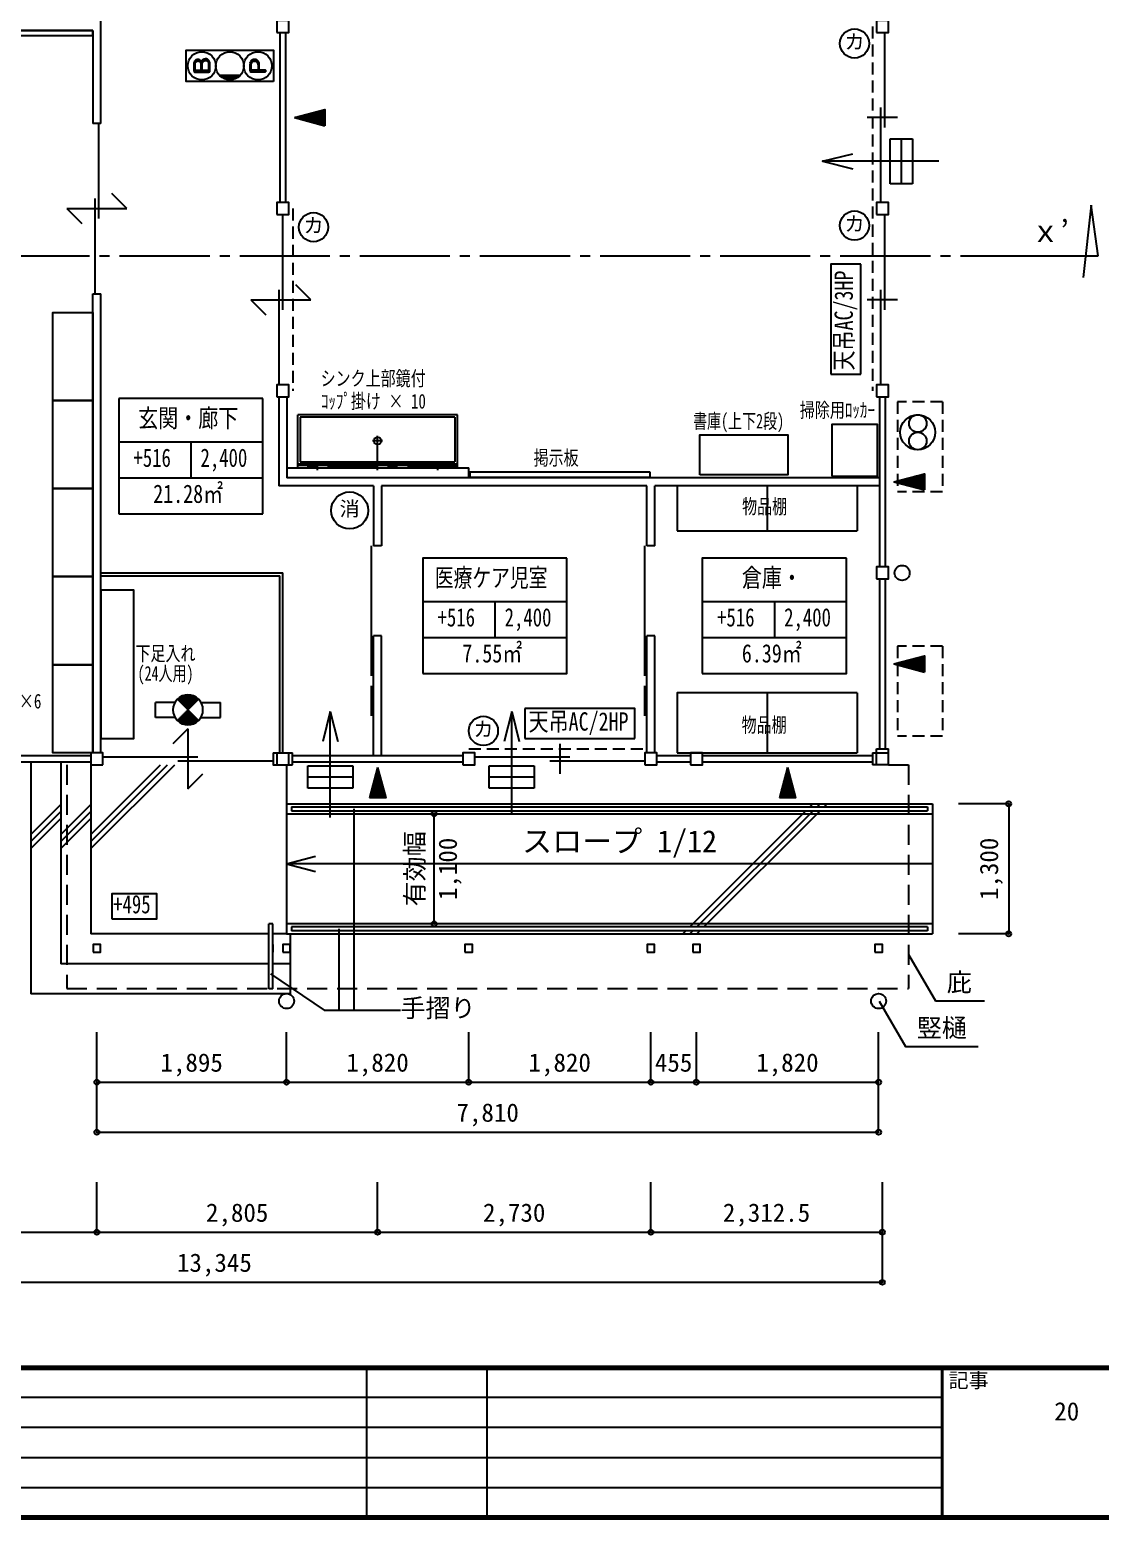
# Model space of a CAD drawing. Units: millimetres at full size, sheet at 1:100. Extents: x -40222 to 41440, y -29146 to 30741.
# Drawn here: x -25616 to -14922, y 560 to 15445 of the extents above; entities that cross this region are included whole.
import ezdxf
from ezdxf.enums import TextEntityAlignment as Align

# ---------------------------------------------------------------- set-up
doc = ezdxf.new("R2010")
doc.units = ezdxf.units.MM
doc.header["$LTSCALE"] = 100
doc.header["$PDMODE"] = 32
doc.header["$PDSIZE"] = 50
for name, pattern in [('CHAIN1', [8, 5, -1, 1, -1]), ('CHAIN2', [12, 9, -1, 1, -1]), ('DASHED1', [1.8, 1.2, -0.6]), ('DASHED2', [3, 2, -1]), ('DASHED3', [4, 3, -1])]:
    doc.linetypes.add(name, pattern=pattern)
for name, color, linetype in [('0-1', 3, 'Continuous'), ('1-0', 7, 'Continuous'), ('1-1', 2, 'Continuous'), ('1-2', 7, 'Continuous'), ('1-3', 7, 'Continuous'), ('1-4', 4, 'Continuous'), ('1-5', 7, 'Continuous'), ('1-6', 4, 'Continuous'), ('1-7', 3, 'DASHED2'), ('1-8', 7, 'Continuous'), ('1-9', 7, 'Continuous'), ('1-A', 4, 'Continuous'), ('1-B', 7, 'Continuous'), ('1-C', 4, 'Continuous'), ('1-D', 2, 'Continuous'), ('1-E', 4, 'Continuous'), ('2-0', 4, 'Continuous'), ('3-6', 7, 'Continuous')]:
    doc.layers.add(name, color=color, linetype=linetype)
doc.styles.add('ＭＳ ゴシック', font='')
doc.styles.get('ＭＳ ゴシック').set_extended_font_data('MS Gothic')

msp = doc.modelspace()

# ---------------------------------------------------------------- linework, layer by layer
at = {"layer": '0-1', "color": 7}
for p, q in [((-40040, 2090), (-560, 2090)), ((-40010, 2060), (-590, 2060)), ((-560, 560), (-40040, 560)), ((-590, 590), (-40010, 590))]:
    msp.add_line(p, q, dxfattribs=at)
at = {"layer": '0-1'}
for p, q in [((-40030, 2080), (-570, 2080)), ((-28795, 2070), (-16505, 2070)), ((-22250, 580), (-22250, 2070)), ((-21050, 2070), (-21050, 580)), ((-16505, 580), (-16505, 2070)), ((-16495, 580), (-16495, 2070)), ((-16495, 2070), (-12305, 2070)), ((-16505, 1775), (-28795, 1775)), ((-16505, 1475), (-28000, 1475)), ((-16505, 1175), (-28000, 1175)), ((-16505, 875), (-28000, 875)), ((-570, 570), (-40030, 570)), ((-28795, 580), (-16505, 580)), ((-16495, 580), (-12305, 580))]:
    msp.add_line(p, q, dxfattribs=at)
at = {"layer": '1-0'}
msp.add_line((-23188.4, 6302.3), (-23188.4, 6227.3), dxfattribs=at)
at = {"layer": '1-1'}
for p, q in [((-23185.9, 8219.8), (-22990.9, 8219.8)), ((-23148.4, 8219.8), (-23148.4, 8099.8)), ((-23028.4, 8099.8), (-23028.4, 8219.8)), ((-22990.9, 8099.8), (-22990.9, 8219.8)), ((-17195.9, 8219.8), (-17195.9, 8099.8)), ((-17195.9, 8219.8), (-17038.4, 8219.8)), ((-17158.4, 8257.3), (-17038.4, 8257.3)), ((-17038.4, 8099.8), (-17038.4, 8257.3)), ((-25005.9, 8099.8), (-24885.9, 8099.8)), ((-17038.4, 8099.8), (-17195.9, 8099.8))]:
    msp.add_line(p, q, dxfattribs=at)
for points in [[(-23148.4, 15417.3), (-23028.4, 15417.3), (-23028.4, 15537.3), (-23148.4, 15537.3)], [(-17158.4, 15417.3), (-17038.4, 15417.3), (-17038.4, 15537.3), (-17158.4, 15537.3)], [(-23148.4, 13597.3), (-23028.4, 13597.3), (-23028.4, 13717.3), (-23148.4, 13717.3)], [(-17158.4, 13597.3), (-17038.4, 13597.3), (-17038.4, 13717.3), (-17158.4, 13717.3)], [(-23148.4, 11777.3), (-23028.4, 11777.3), (-23028.4, 11897.3), (-23148.4, 11897.3)], [(-17158.4, 11777.3), (-17038.4, 11777.3), (-17038.4, 11897.3), (-17158.4, 11897.3)], [(-17158.4, 9957.3), (-17038.4, 9957.3), (-17038.4, 10077.3), (-17158.4, 10077.3)], [(-21290.9, 8099.8), (-21170.9, 8099.8), (-21170.9, 8219.8), (-21290.9, 8219.8)], [(-19470.9, 8099.8), (-19350.9, 8099.8), (-19350.9, 8219.8), (-19470.9, 8219.8)], [(-19015.9, 8099.8), (-18895.9, 8099.8), (-18895.9, 8219.8), (-19015.9, 8219.8)], [(-24983.4, 6227.3), (-24908.4, 6227.3), (-24908.4, 6302.3), (-24983.4, 6302.3)], [(-23088.4, 6227.3), (-23013.4, 6227.3), (-23013.4, 6302.3), (-23088.4, 6302.3)], [(-21268.4, 6227.3), (-21193.4, 6227.3), (-21193.4, 6302.3), (-21268.4, 6302.3)], [(-19448.4, 6227.3), (-19373.4, 6227.3), (-19373.4, 6302.3), (-19448.4, 6302.3)], [(-18993.4, 6227.3), (-18918.4, 6227.3), (-18918.4, 6302.3), (-18993.4, 6302.3)], [(-17173.4, 6227.3), (-17098.4, 6227.3), (-17098.4, 6302.3), (-17173.4, 6302.3)]]:
    msp.add_lwpolyline(points, close=True, dxfattribs=at)
for points in [[(-24885.9, 8099.8), (-24885.9, 8219.8), (-25005.9, 8219.8), (-25005.9, 8099.8)], [(-23185.9, 8219.8), (-23185.9, 8099.8), (-22990.9, 8099.8)], [(-17158.4, 8099.8), (-17158.4, 8219.8), (-17158.4, 8257.3)]]:
    msp.add_lwpolyline(points, dxfattribs=at)
at = {"layer": '1-2'}
for p, q in [((-23118.3, 15417.3), (-23118.3, 13717.3)), ((-23058.3, 13717.3), (-23058.3, 15417.3)), ((-17078.4, 15417.3), (-17078.4, 14467.3)), ((-17118.4, 14667.3), (-17118.4, 13717.3)), ((-16948.4, 14567.3), (-17248.4, 14567.3)), ((-17078.4, 13597.3), (-17078.4, 12647.3)), ((-17118.4, 12847.3), (-17118.4, 11897.3)), ((-16948.4, 12747.3), (-17248.4, 12747.3)), ((-17128.3, 11777.3), (-17128.3, 10077.3)), ((-17068.3, 10077.3), (-17068.3, 11777.3)), ((-17128.3, 9957.3), (-17128.3, 8257.3)), ((-17068.3, 8257.3), (-17068.3, 9957.3)), ((-24035.9, 8459.8), (-24185.9, 8309.8)), ((-24035.9, 8459.8), (-24035.9, 8309.8)), ((-25005.9, 8189.8), (-26705.9, 8189.8)), ((-24035.8, 8309.8), (-24035.8, 8009.8)), ((-21290.9, 8189.8), (-22990.9, 8189.8)), ((-20320.8, 8309.8), (-20320.8, 8009.8)), ((-19015.9, 8189.8), (-19350.9, 8189.8)), ((-17195.9, 8189.8), (-18895.9, 8189.8)), ((-26705.9, 8129.8), (-25005.9, 8129.8)), ((-24885.8, 8179.8), (-23935.9, 8179.8)), ((-24135.9, 8139.8), (-23185.8, 8139.8)), ((-22990.9, 8129.8), (-21290.9, 8129.8)), ((-21170.9, 8179.8), (-20220.8, 8179.8)), ((-20420.9, 8139.8), (-19470.8, 8139.8)), ((-19350.9, 8129.8), (-19015.9, 8129.8)), ((-18895.9, 8129.8), (-17195.9, 8129.8)), ((-24035.9, 7859.8), (-23885.9, 8009.8)), ((-24035.8, 8009.8), (-24035.8, 7859.8))]:
    msp.add_line(p, q, dxfattribs=at)
at = {"layer": '1-3'}
for p, q in [((-24905.8, 14507.3), (-24905.8, 16497.3)), ((-30383.4, 15437.3), (-24985.8, 15437.3)), ((-24985.8, 15437.3), (-24985.8, 14507.3)), ((-24905.8, 14507.3), (-24985.8, 14507.3)), ((-24925.9, 13557.3), (-24925.9, 14507.3)), ((-24965.9, 13757.3), (-24965.9, 12807.3)), ((-24645.9, 13657.3), (-24795.9, 13807.3)), ((-25245.9, 13657.3), (-25095.9, 13507.3)), ((-25245.9, 13657.3), (-25095.9, 13657.3)), ((-25095.9, 13657.3), (-24795.9, 13657.3)), ((-24795.9, 13657.3), (-24645.9, 13657.3)), ((-23088.4, 12647.3), (-23088.4, 13597.3)), ((-24985.8, 8219.8), (-24985.8, 12807.3)), ((-24985.8, 12807.3), (-24905.8, 12807.3)), ((-24905.8, 8219.8), (-24905.8, 12807.3)), ((-23128.4, 12847.3), (-23128.4, 11897.3)), ((-22808.4, 12747.3), (-22958.4, 12897.3)), ((-23408.4, 12747.3), (-23258.4, 12597.3)), ((-23408.4, 12747.3), (-23258.4, 12747.3)), ((-23258.4, 12747.3), (-22958.4, 12747.3)), ((-22958.4, 12747.3), (-22808.4, 12747.3)), ((-23128.4, 11777.3), (-23128.4, 10887.3)), ((-23048.4, 11777.3), (-23048.4, 10967.3)), ((-22180.8, 10887.3), (-23128.4, 10887.3)), ((-17128.3, 10967.3), (-23048.4, 10967.3)), ((-22180.8, 10887.3), (-22180.8, 10287.3)), ((-19450.8, 10887.3), (-22100.8, 10887.3)), ((-22100.8, 10887.3), (-22100.8, 10287.3)), ((-19450.8, 10287.3), (-19450.8, 10887.3)), ((-17128.3, 10887.3), (-19370.8, 10887.3)), ((-19370.8, 10287.3), (-19370.8, 10887.3)), ((-22100.8, 10287.3), (-22180.8, 10287.3)), ((-19370.8, 10287.3), (-19450.8, 10287.3)), ((-22180.8, 8189.8), (-22180.8, 9387.3)), ((-22100.8, 9387.3), (-22180.8, 9387.3)), ((-22100.8, 8189.8), (-22100.8, 9387.3)), ((-19370.8, 9387.3), (-19450.8, 9387.3)), ((-19450.8, 8219.8), (-19450.8, 9387.3)), ((-19370.8, 8219.8), (-19370.8, 9387.3))]:
    msp.add_line(p, q, dxfattribs=at)
at = {"layer": '1-3', "color": 3}
for p, q in [((-22205.8, 10287.3), (-22205.8, 9287.3)), ((-19475.8, 10287.3), (-19475.8, 9287.3))]:
    msp.add_line(p, q, dxfattribs=at)
at = {"layer": '1-3', "color": 3, "linetype": 'DASHED3'}
for p, q in [((-22205.8, 9287.3), (-22205.8, 8487.3)), ((-19475.8, 9287.3), (-19475.8, 8487.3))]:
    msp.add_line(p, q, dxfattribs=at)
at = {"layer": '1-4'}
for p, q in [((-22827.3, 14528.5), (-22888.6, 14589.7)), ((-22808, 14523.3), (-22877.4, 14592.7)), ((-22788.7, 14518.1), (-22866.2, 14595.7)), ((-22769.4, 14512.9), (-22855.1, 14598.7)), ((-22750, 14507.8), (-22843.9, 14601.7)), ((-22730.7, 14502.6), (-22832.8, 14604.6)), ((-22711.4, 14497.4), (-22821.6, 14607.6)), ((-22692.1, 14492.2), (-22810.5, 14610.6)), ((-22672.8, 14487.1), (-22799.3, 14613.6)), ((-22668.2, 14496.6), (-22788.2, 14616.6)), ((-22668.2, 14510.7), (-22777, 14619.6)), ((-22668.2, 14524.9), (-22765.9, 14622.6)), ((-22668.2, 14539), (-22754.7, 14625.6)), ((-22668.2, 14553.2), (-22743.6, 14628.5)), ((-22668.2, 14567.3), (-22732.4, 14631.5)), ((-22668.2, 14581.5), (-22721.3, 14634.5)), ((-22668.2, 14595.6), (-22710.1, 14637.5)), ((-22668.2, 14609.7), (-22698.9, 14640.5)), ((-22668.2, 14623.9), (-22687.8, 14643.5)), ((-22668.2, 14638), (-22676.6, 14646.5)), ((-22962.6, 14564.7), (-22966.6, 14568.8)), ((-22943.2, 14559.5), (-22955.5, 14571.8)), ((-22923.9, 14554.3), (-22944.3, 14574.8)), ((-22904.6, 14549.2), (-22933.2, 14577.7)), ((-22885.3, 14544), (-22922, 14580.7)), ((-22866, 14538.8), (-22910.9, 14583.7)), ((-22846.6, 14533.6), (-22899.7, 14586.7)), ((-16972.6, 10924.7), (-16976.6, 10928.8)), ((-16953.2, 10919.5), (-16965.5, 10931.8)), ((-16933.9, 10914.3), (-16954.3, 10934.8)), ((-16914.6, 10909.2), (-16943.2, 10937.7)), ((-16895.3, 10904), (-16932, 10940.7)), ((-16876, 10898.8), (-16920.9, 10943.7)), ((-16856.6, 10893.6), (-16909.7, 10946.7)), ((-16837.3, 10888.5), (-16898.6, 10949.7)), ((-16818, 10883.3), (-16887.4, 10952.7)), ((-16798.7, 10878.1), (-16876.2, 10955.7)), ((-16779.4, 10872.9), (-16865.1, 10958.7)), ((-16760, 10867.8), (-16853.9, 10961.7)), ((-16740.7, 10862.6), (-16842.8, 10964.6)), ((-16721.4, 10857.4), (-16831.6, 10967.6)), ((-16702.1, 10852.2), (-16820.5, 10970.6)), ((-16682.8, 10847.1), (-16809.3, 10973.6)), ((-16678.2, 10856.6), (-16798.2, 10976.6)), ((-16678.2, 10870.7), (-16787, 10979.6)), ((-16678.2, 10884.9), (-16775.9, 10982.6)), ((-16678.2, 10899), (-16764.7, 10985.6)), ((-16678.2, 10913.2), (-16753.6, 10988.5)), ((-16678.2, 10927.3), (-16742.4, 10991.5)), ((-16678.2, 10941.5), (-16731.3, 10994.5)), ((-16678.2, 10955.6), (-16720.1, 10997.5)), ((-16678.2, 10969.7), (-16708.9, 11000.5)), ((-16678.2, 10983.9), (-16697.8, 11003.5)), ((-16678.2, 10998), (-16686.6, 11006.5)), ((-16972.6, 9104.7), (-16976.6, 9108.8)), ((-16953.2, 9099.5), (-16965.5, 9111.8)), ((-16933.9, 9094.3), (-16954.3, 9114.8)), ((-16914.6, 9089.2), (-16943.2, 9117.7)), ((-16895.3, 9084), (-16932, 9120.7)), ((-16876, 9078.8), (-16920.9, 9123.7)), ((-16856.6, 9073.6), (-16909.7, 9126.7)), ((-16837.3, 9068.5), (-16898.6, 9129.7)), ((-16818, 9063.3), (-16887.4, 9132.7)), ((-16798.7, 9058.1), (-16876.2, 9135.7)), ((-16779.4, 9052.9), (-16865.1, 9138.7)), ((-16760, 9047.8), (-16853.9, 9141.7)), ((-16740.7, 9042.6), (-16842.8, 9144.6)), ((-16721.4, 9037.4), (-16831.6, 9147.6)), ((-16702.1, 9032.2), (-16820.5, 9150.6)), ((-16682.8, 9027.1), (-16809.3, 9153.6)), ((-16678.2, 9036.6), (-16798.2, 9156.6)), ((-16678.2, 9050.7), (-16787, 9159.6)), ((-16678.2, 9064.9), (-16775.9, 9162.6)), ((-16678.2, 9079), (-16764.7, 9165.6)), ((-16678.2, 9093.2), (-16753.6, 9168.5)), ((-16678.2, 9107.3), (-16742.4, 9171.5)), ((-16678.2, 9121.5), (-16731.3, 9174.5)), ((-16678.2, 9135.6), (-16720.1, 9177.5)), ((-16678.2, 9149.7), (-16708.9, 9180.5)), ((-16678.2, 9163.9), (-16697.8, 9183.5)), ((-16678.2, 9178), (-16686.6, 9186.5)), ((-22153.8, 8025.4), (-22133.4, 8045.8)), ((-22148.6, 8044.7), (-22136.4, 8056.9)), ((-22143.4, 8064), (-22139.4, 8068.1)), ((-18058.8, 8025.4), (-18038.4, 8045.8)), ((-18053.6, 8044.7), (-18041.4, 8056.9)), ((-18048.4, 8064), (-18044.4, 8068.1)), ((-22221.1, 7774.2), (-22094.5, 7900.8)), ((-22215.9, 7793.5), (-22097.5, 7911.9)), ((-22211.5, 7769.6), (-22091.5, 7889.6)), ((-22210.7, 7812.9), (-22100.5, 7923.1)), ((-22205.6, 7832.2), (-22103.5, 7934.2)), ((-22200.4, 7851.5), (-22106.5, 7945.4)), ((-22195.2, 7870.8), (-22109.5, 7956.5)), ((-22190, 7890.1), (-22112.5, 7967.7)), ((-22184.8, 7909.5), (-22115.5, 7978.8)), ((-22179.7, 7928.8), (-22118.4, 7990)), ((-22174.5, 7948.1), (-22121.4, 8001.2)), ((-22169.3, 7967.4), (-22124.4, 8012.3)), ((-22164.1, 7986.7), (-22127.4, 8023.5)), ((-22159, 8006), (-22130.4, 8034.6)), ((-18126.1, 7774.2), (-17999.5, 7900.8)), ((-18120.9, 7793.5), (-18002.5, 7911.9)), ((-18116.5, 7769.6), (-17996.5, 7889.6)), ((-18115.7, 7812.9), (-18005.5, 7923.1)), ((-18110.6, 7832.2), (-18008.5, 7934.2)), ((-18105.4, 7851.5), (-18011.5, 7945.4)), ((-18100.2, 7870.8), (-18014.5, 7956.5)), ((-18095, 7890.1), (-18017.5, 7967.7)), ((-18089.8, 7909.5), (-18020.5, 7978.8)), ((-18084.7, 7928.8), (-18023.4, 7990)), ((-18079.5, 7948.1), (-18026.4, 8001.2)), ((-18074.3, 7967.4), (-18029.4, 8012.3)), ((-18069.1, 7986.7), (-18032.4, 8023.5)), ((-18064, 8006), (-18035.4, 8034.6)), ((-22197.4, 7769.6), (-22088.6, 7878.5)), ((-22183.3, 7769.6), (-22085.6, 7867.3)), ((-22169.1, 7769.6), (-22082.6, 7856.2)), ((-22155, 7769.6), (-22079.6, 7845)), ((-22140.8, 7769.6), (-22076.6, 7833.9)), ((-22126.7, 7769.6), (-22073.6, 7822.7)), ((-22112.5, 7769.6), (-22070.6, 7811.5)), ((-22098.4, 7769.6), (-22067.6, 7800.4)), ((-22084.3, 7769.6), (-22064.6, 7789.2)), ((-22070.1, 7769.6), (-22061.7, 7778.1)), ((-18102.4, 7769.6), (-17993.6, 7878.5)), ((-18088.3, 7769.6), (-17990.6, 7867.3)), ((-18074.1, 7769.6), (-17987.6, 7856.2)), ((-18060, 7769.6), (-17984.6, 7845)), ((-18045.8, 7769.6), (-17981.6, 7833.9)), ((-18031.7, 7769.6), (-17978.6, 7822.7)), ((-18017.5, 7769.6), (-17975.6, 7811.5)), ((-18003.4, 7769.6), (-17972.6, 7800.4)), ((-17989.3, 7769.6), (-17969.6, 7789.2)), ((-17975.1, 7769.6), (-17966.7, 7778.1))]:
    msp.add_line(p, q, dxfattribs=at)
at = {"layer": '1-4', "color": 3}
for p, q in [((-22972.2, 14567.3), (-22668.2, 14485.8)), ((-16982.2, 10927.3), (-16678.2, 10845.8)), ((-16982.2, 9107.3), (-16678.2, 9025.8)), ((-22140.9, 8073.6), (-22222.3, 7769.6)), ((-18045.9, 8073.6), (-18127.3, 7769.6))]:
    msp.add_line(p, q, dxfattribs=at)
for points in [[(-22972.2, 14567.3), (-22668.2, 14648.7), (-22668.2, 14485.8)], [(-16982.2, 10927.3), (-16678.2, 11008.7), (-16678.2, 10845.8)], [(-16982.2, 9107.3), (-16678.2, 9188.7), (-16678.2, 9025.8)], [(-22140.9, 8073.6), (-22059.4, 7769.6), (-22222.3, 7769.6)], [(-18045.9, 8073.6), (-17964.4, 7769.6), (-18127.3, 7769.6)]]:
    msp.add_lwpolyline(points, dxfattribs=at)
at = {"layer": '1-5'}
for p, q in [((-22938.4, 11067.3), (-22938.4, 11597.3)), ((-21343.4, 11597.3), (-22938.4, 11597.3)), ((-21368.4, 11572.3), (-22913.4, 11572.3)), ((-22913.4, 11572.3), (-22913.4, 11127.3)), ((-21368.4, 11572.3), (-21368.4, 11127.3)), ((-21343.4, 11067.3), (-21343.4, 11597.3)), ((-23048.4, 11067.3), (-21230.9, 11067.3)), ((-21343.4, 11102.3), (-22938.4, 11102.3)), ((-21343.4, 11092.3), (-22938.4, 11092.3)), ((-21343.4, 11067.3), (-22938.4, 11067.3)), ((-22913.4, 11127.3), (-21368.4, 11127.3)), ((-22913.4, 11092.3), (-22913.4, 11102.3)), ((-21368.4, 11092.3), (-21368.4, 11102.3)), ((-21230.9, 10967.3), (-21230.9, 11067.3)), ((-22375.8, 5646.6), (-22375.8, 7658.1)), ((-22525.8, 5646.6), (-22525.8, 6461.1)), ((-16835.9, 6204.2), (-16567.6, 5739.6)), ((-16567.6, 5739.6), (-16076.2, 5739.6))]:
    msp.add_line(p, q, dxfattribs=at)
at = {"layer": '1-5', "color": 4, "linetype": 'CHAIN1'}
for p, q in [((-22090.9, 11337.3), (-22190.9, 11337.3)), ((-22140.9, 11044.8), (-22140.9, 11387.3)), ((-21343.4, 11079.8), (-22938.4, 11079.8)), ((-22740.9, 11044.8), (-22740.9, 11114.8)), ((-21540.9, 11044.8), (-21540.9, 11114.8))]:
    msp.add_line(p, q, dxfattribs=at)
at = {"layer": '1-5', "color": 4}
for p, q in [((-24905.8, 10017.3), (-23088.4, 10017.3)), ((-24905.8, 9987.3), (-23118.4, 9987.3)), ((-23118.4, 8219.8), (-23118.4, 9987.3)), ((-23088.4, 8219.8), (-23088.4, 10017.3))]:
    msp.add_line(p, q, dxfattribs=at)
at = {"layer": '1-5'}
for points in [[(-23210.8, 6010.4), (-22675.8, 5646.6), (-21912.9, 5646.6)], [(-17129.6, 5737.5), (-16867.7, 5283.9), (-16141.2, 5283.9)]]:
    msp.add_lwpolyline(points, dxfattribs=at)
for centre, radius in [((-22140.9, 11337.3), 37.5), ((-16900.6, 10017.3), 75), ((-23050.9, 5737.8), 75), ((-17135.9, 5737.8), 75)]:
    msp.add_circle(centre, radius, dxfattribs=at)
at = {"layer": '1-6', "color": 7}
for p, q in [((-25605.9, 8129.8), (-25605.9, 5809.8)), ((-25305.9, 8129.8), (-25305.9, 6109.8)), ((-25005.9, 8099.8), (-25005.9, 6409.8)), ((-23050.9, 8099.8), (-23050.9, 6409.8)), ((-23050.9, 7709.8), (-16598.4, 7709.8)), ((-23050.9, 7609.8), (-16598.4, 7609.8)), ((-21576.4, 6509.8), (-21576.4, 7609.8)), ((-16598.4, 7709.8), (-16598.4, 6409.8)), ((-23050.9, 7109.8), (-22761.1, 7187.4)), ((-23050.9, 7109.8), (-22761.1, 7032.1)), ((-16598.4, 7109.8), (-23050.9, 7109.8)), ((-23228.4, 6409.8), (-25005.9, 6409.8)), ((-23050.9, 6409.8), (-23188.4, 6409.8)), ((-16598.4, 6509.8), (-23050.9, 6509.8)), ((-23050.9, 6409.8), (-19020, 6409.8)), ((-19020, 6409.8), (-16598.4, 6409.8)), ((-23228.4, 6109.8), (-25305.9, 6109.8)), ((-23013.4, 6109.8), (-23188.4, 6109.8))]:
    msp.add_line(p, q, dxfattribs=at)
at = {"layer": '1-6'}
for p, q in [((-25005.9, 7403.5), (-24309.5, 8099.8)), ((-25005.9, 7332.7), (-24238.8, 8099.8)), ((-25005.9, 7262), (-24168.1, 8099.8)), ((-25605.9, 7403.5), (-25305.9, 7703.5)), ((-25605.9, 7332.7), (-25305.9, 7632.7)), ((-25305.9, 7403.5), (-25005.9, 7703.5)), ((-25305.9, 7332.7), (-25005.9, 7632.7)), ((-23000.9, 7679.8), (-23000.9, 7639.8)), ((-23000.9, 7679.8), (-16648.4, 7679.8)), ((-23000.9, 7639.8), (-16648.4, 7639.8)), ((-19021.8, 6479.8), (-17861.8, 7639.8)), ((-18951.1, 6479.8), (-17791.1, 7639.8)), ((-18880.4, 6479.8), (-17720.4, 7639.8)), ((-17821.8, 7679.8), (-17791.8, 7709.8)), ((-17751.1, 7679.8), (-17721.1, 7709.8)), ((-17680.4, 7679.8), (-17650.4, 7709.8)), ((-16648.4, 7679.8), (-16648.4, 7639.8)), ((-25605.9, 7262), (-25305.9, 7562)), ((-25305.9, 7262), (-25005.9, 7562)), ((-23188.4, 6509.8), (-23228.4, 6509.8)), ((-23228.4, 5859.8), (-23228.4, 6509.8)), ((-23188.4, 5859.8), (-23188.4, 6509.8)), ((-23000.9, 6479.8), (-23000.9, 6439.8)), ((-16648.4, 6479.8), (-23000.9, 6479.8)), ((-16648.4, 6439.8), (-23000.9, 6439.8)), ((-19091.8, 6409.8), (-19061.8, 6439.8)), ((-19020.5, 6410.3), (-18991.1, 6439.8)), ((-18950.4, 6409.8), (-18920.4, 6439.8)), ((-16648.4, 6479.8), (-16648.4, 6439.8)), ((-23188.4, 5859.8), (-23228.4, 5859.8))]:
    msp.add_line(p, q, dxfattribs=at)
at = {"layer": '1-6', "color": 7}
msp.add_lwpolyline([(-23013.4, 6409.8), (-23013.4, 5809.8), (-25605.9, 5809.8)], dxfattribs=at)
at = {"layer": '1-6', "color": 2}
for p in [(-21576.4, 7609.8), (-21576.4, 6509.8)]:
    msp.add_point(p, dxfattribs=at)
at = {"layer": '1-7'}
for points in [[(-25245.9, 8099.8), (-25245.9, 5864.8), (-16835.9, 5864.8)], [(-17038.4, 8099.8), (-16835.9, 8099.8), (-16835.9, 5864.8)]]:
    msp.add_lwpolyline(points, dxfattribs=at)
at = {"layer": '1-8'}
for p, q in [((-24945.9, 4927.3), (-24945.9, 5427.3)), ((-23050.9, 4927.3), (-23050.9, 5427.3)), ((-21230.9, 4927.3), (-21230.9, 5427.3)), ((-19410.9, 4927.3), (-19410.9, 5427.3)), ((-18955.9, 4927.3), (-18955.9, 5427.3)), ((-17135.9, 4927.3), (-17135.9, 5427.3)), ((-24945.9, 4427.3), (-24945.9, 4927.3)), ((-24945.9, 4927.3), (-23050.9, 4927.3)), ((-23050.9, 4927.3), (-21230.9, 4927.3)), ((-21230.9, 4927.3), (-19410.9, 4927.3)), ((-19410.9, 4927.3), (-18955.9, 4927.3)), ((-18955.9, 4927.3), (-17135.9, 4927.3)), ((-17135.9, 4427.3), (-17135.9, 4927.3)), ((-24945.9, 4427.3), (-17135.9, 4427.3)), ((-24945.9, 3427.3), (-24945.9, 3927.3)), ((-22140.9, 3427.3), (-22140.9, 3927.3)), ((-19410.9, 3427.3), (-19410.9, 3927.3)), ((-17098.4, 3427.3), (-17098.4, 3927.3)), ((-30443.4, 3427.3), (-24945.9, 3427.3)), ((-24945.9, 3427.3), (-22140.9, 3427.3)), ((-22140.9, 3427.3), (-19410.9, 3427.3)), ((-19410.9, 3427.3), (-17098.4, 3427.3)), ((-17098.4, 2927.3), (-17098.4, 3427.3)), ((-30443.4, 2927.3), (-17098.4, 2927.3))]:
    msp.add_line(p, q, dxfattribs=at)
at = {"layer": '1-8', "color": 2}
for p in [(-24945.9, 4927.3), (-23050.9, 4927.3), (-21230.9, 4927.3), (-19410.9, 4927.3), (-18955.9, 4927.3), (-17135.9, 4927.3), (-24945.9, 4427.3), (-17135.9, 4427.3), (-24945.9, 3427.3), (-22140.9, 3427.3), (-19410.9, 3427.3), (-17098.4, 3427.3), (-17098.4, 2927.3)]:
    msp.add_point(p, dxfattribs=at)
at = {"layer": '1-9'}
for p, q in [((-23288.3, 11758.7), (-24728.3, 11758.7)), ((-24728.3, 11758.7), (-24728.3, 10606.7)), ((-23288.3, 10606.7), (-23288.3, 11758.7)), ((-24728.3, 11326.7), (-23288.3, 11326.7)), ((-24008.3, 11326.7), (-24008.3, 10966.7)), ((-24728.3, 10966.7), (-23288.3, 10966.7)), ((-24728.3, 10606.7), (-23288.3, 10606.7)), ((-21689.6, 9731.8), (-20249.6, 9731.8)), ((-20969.6, 9731.8), (-20969.6, 9371.8)), ((-18897.1, 9731.8), (-17457.1, 9731.8)), ((-18177.1, 9731.8), (-18177.1, 9371.8)), ((-21689.6, 9371.8), (-20249.6, 9371.8)), ((-18897.1, 9371.8), (-17457.1, 9371.8))]:
    msp.add_line(p, q, dxfattribs=at)
for points in [[(-21689.6, 9011.8), (-20249.6, 9011.8), (-20249.6, 10163.8)], [(-20249.6, 10163.8), (-21689.6, 10163.8), (-21689.6, 9011.8)], [(-18897.1, 9011.8), (-17457.1, 9011.8), (-17457.1, 10163.8)], [(-17457.1, 10163.8), (-18897.1, 10163.8), (-18897.1, 9011.8)]]:
    msp.add_lwpolyline(points, dxfattribs=at)
msp.add_lwpolyline([(-24795.9, 6559.8), (-24345.9, 6559.8), (-24345.9, 6809.8), (-24795.9, 6809.8)], close=True, dxfattribs=at)
at = {"layer": '1-A', "linetype": 'DASHED1'}
for p, q in [((-17198.4, 15477.3), (-17198.4, 11837.3)), ((-22988.4, 13657.3), (-22988.4, 11837.3)), ((-21230.9, 8259.8), (-19450.8, 8259.8))]:
    msp.add_line(p, q, dxfattribs=at)
at = {"layer": '1-A'}
for p, q in [((-19419.6, 11024), (-21219.6, 11024)), ((-21219.6, 11024), (-21219.6, 10974)), ((-19149.6, 10887.3), (-19149.6, 10437.3)), ((-18249.6, 10887.3), (-18249.6, 10437.3)), ((-17349.6, 10887.3), (-17349.6, 10437.3)), ((-19149.6, 10437.3), (-17349.6, 10437.3)), ((-18249.6, 8819.8), (-18249.6, 8219.8)), ((-17349.6, 8819.8), (-17349.6, 8219.8)), ((-19149.6, 8219.8), (-17349.6, 8219.8))]:
    msp.add_line(p, q, dxfattribs=at)
for points in [[(-24985.8, 15437.3), (-26785.8, 15437.3), (-26785.8, 15387.3), (-24985.8, 15387.3)], [(-24985.8, 11739.8), (-25385.8, 11739.8), (-25385.8, 12619.8), (-24985.8, 12619.8)], [(-24985.8, 10859.8), (-25385.8, 10859.8), (-25385.8, 11739.8), (-24985.8, 11739.8)], [(-17602.7, 10984.5), (-17147.7, 10984.5), (-17147.7, 11499.5), (-17602.7, 11499.5)], [(-18922.7, 10995.9), (-18922.7, 11395.9), (-18042.7, 11395.9), (-18042.7, 10995.9)], [(-24985.8, 9979.8), (-25385.8, 9979.8), (-25385.8, 10859.8), (-24985.8, 10859.8)], [(-24985.8, 9099.8), (-25385.8, 9099.8), (-25385.8, 9979.8), (-24985.8, 9979.8)], [(-24905.8, 8363.5), (-24575.8, 8363.5), (-24575.8, 9843.5), (-24905.8, 9843.5)], [(-24985.8, 8219.8), (-25385.8, 8219.8), (-25385.8, 9099.8), (-24985.8, 9099.8)]]:
    msp.add_lwpolyline(points, close=True, dxfattribs=at)
for points in [[(-21219.6, 10974), (-19419.6, 10974), (-19419.6, 11024)], [(-17349.6, 8819.8), (-19149.6, 8819.8), (-19149.6, 8219.8)]]:
    msp.add_lwpolyline(points, dxfattribs=at)
at = {"layer": '1-A', "color": 2}
for centre in [(-17376.4, 15308.2), (-22781.4, 13472.2), (-17376.4, 13488.2), (-21084.5, 8438)]:
    msp.add_circle(centre, 145.9, dxfattribs=at)
at = {"layer": '1-B'}
for p, q in [((-17021.2, 13906.3), (-17021.2, 14356.3)), ((-17021.2, 14356.3), (-16796.2, 14356.3)), ((-16908.7, 14356.3), (-16908.7, 13906.3)), ((-16796.2, 14356.3), (-16796.2, 13906.3)), ((-17694.9, 14131.3), (-17394.9, 14056.3)), ((-16796.2, 13906.3), (-17021.2, 13906.3)), ((-22614.3, 8632.6), (-22689.3, 8332.6)), ((-22614.3, 8632.6), (-22539.3, 8332.6)), ((-22614.3, 7571.4), (-22614.3, 8632.6)), ((-20801, 8632.6), (-20876, 8332.6)), ((-20801, 8632.6), (-20726, 8332.6)), ((-20801, 7607.5), (-20801, 8632.6)), ((-22839.3, 8089.8), (-22389.3, 8089.8)), ((-22839.3, 7864.8), (-22839.3, 8089.8)), ((-22389.3, 8089.8), (-22389.3, 7864.8)), ((-21026, 8089.8), (-20576, 8089.8)), ((-21026, 7864.8), (-21026, 8089.8)), ((-20576, 8089.8), (-20576, 7864.8)), ((-22389.3, 7977.3), (-22839.3, 7977.3)), ((-20576, 7977.3), (-21026, 7977.3)), ((-22389.3, 7864.8), (-22839.3, 7864.8)), ((-20576, 7864.8), (-21026, 7864.8))]:
    msp.add_line(p, q, dxfattribs=at)
msp.add_lwpolyline([(-16533.7, 14131.3), (-17694.9, 14131.3), (-17394.9, 14206.3)], dxfattribs=at)
for centre, radius in [((-16744.2, 11423), 175), ((-16744.2, 11510.5), 87.5), ((-16744.2, 11335.5), 87.5), ((-22420.5, 10641.8), 184.5)]:
    msp.add_circle(centre, radius, dxfattribs=at)
at = {"layer": '1-C'}
for p, q in [((-17313.1, 12002.3), (-17313.1, 13102.3)), ((-17613.1, 12002.3), (-17313.1, 12002.3)), ((-20670.4, 8660.8), (-20670.4, 8360.8)), ((-20670.4, 8360.8), (-19570.4, 8360.8))]:
    msp.add_line(p, q, dxfattribs=at)
at = {"layer": '1-C', "linetype": 'DASHED1'}
for p, q in [((-16948.4, 11727.3), (-16948.4, 10827.3)), ((-16498.4, 11727.3), (-16948.4, 11727.3)), ((-16948.4, 9285), (-16948.4, 8385)), ((-16498.4, 9285), (-16948.4, 9285))]:
    msp.add_line(p, q, dxfattribs=at)
at = {"layer": '1-C'}
for points in [[(-17313.1, 13102.3), (-17613.1, 13102.3), (-17613.1, 12002.3)], [(-19570.4, 8360.8), (-19570.4, 8660.8), (-20670.4, 8660.8)]]:
    msp.add_lwpolyline(points, dxfattribs=at)
at = {"layer": '1-C', "linetype": 'DASHED1'}
for points in [[(-16498.4, 11727.3), (-16498.4, 10827.3), (-16948.4, 10827.3)], [(-16498.4, 9285), (-16498.4, 8385), (-16948.4, 8385)]]:
    msp.add_lwpolyline(points, dxfattribs=at)
at = {"layer": '1-D', "color": 7}
for p, q in [((-15836.3, 7709.8), (-16336.3, 7709.8)), ((-15836.3, 7709.8), (-15836.3, 6409.8)), ((-15836.3, 6409.8), (-16336.3, 6409.8))]:
    msp.add_line(p, q, dxfattribs=at)
at = {"layer": '1-D'}
for p in [(-15836.3, 7709.8), (-15836.3, 6409.8)]:
    msp.add_point(p, dxfattribs=at)
at = {"layer": '1-E'}
for p, q in [((-15011.6, 13691.9), (-15090.9, 12970.3)), ((-14941.4, 13187.4), (-15011.6, 13691.9)), ((-15623.4, 13187.4), (-14941.4, 13187.4))]:
    msp.add_line(p, q, dxfattribs=at)
at = {"layer": '1-E', "linetype": 'CHAIN2'}
msp.add_line((-31918.4, 13187.4), (-15623.4, 13187.4), dxfattribs=at)
at = {"layer": '2-0', "color": 7}
for p, q in [((-23966, 15118.3), (-23967.8, 15111.4)), ((-23963.8, 15123.7), (-23966, 15118.3)), ((-23911.9, 15128.7), (-23924.8, 15138.1)), ((-23911.9, 15128.7), (-23908.3, 15122.7)), ((-23902.7, 15105.3), (-23901.2, 15081.6)), ((-23899.7, 15105.3), (-23901.2, 15081.6)), ((-23901.2, 15036.9), (-23901.2, 15081.6)), ((-23899.7, 15105.3), (-23897, 15115.6)), ((-23897, 15115.6), (-23894.1, 15122.7)), ((-23892.6, 15125.1), (-23894.1, 15122.7)), ((-23887.4, 15132.8), (-23892.6, 15125.1)), ((-23876.5, 15141.7), (-23887.4, 15132.8)), ((-23409.2, 15110.4), (-23410.5, 15102.8)), ((-23404.9, 15121.5), (-23409.2, 15110.4)), ((-23721.7, 14991.1), (-23513, 14991.1)), ((-23515.1, 14988.9), (-23719.7, 14988.9)), ((-23523.2, 14980.9), (-23711.6, 14980.9)), ((-23532.8, 14972.9), (-23701.9, 14972.9)), ((-23544.5, 14964.9), (-23690.2, 14964.9)), ((-23559.7, 14956.9), (-23675, 14956.9)), ((-23582.4, 14948.9), (-23652.3, 14948.9))]:
    msp.add_line(p, q, dxfattribs=at)
at = {"layer": '2-0'}
for p, q in [((-23982, 8788.4), (-24089.7, 8788.4)), ((-24164.7, 8723.4), (-24360.9, 8723.4)), ((-24360.9, 8573.4), (-24360.9, 8723.4)), ((-24141.9, 8542.3), (-23929.8, 8754.5)), ((-23929.8, 8542.3), (-24141.9, 8754.5)), ((-23933.9, 8758.4), (-24137.9, 8758.4)), ((-23935.9, 8748.4), (-24135.9, 8748.4)), ((-23945.9, 8768.4), (-24125.9, 8768.4)), ((-23945.9, 8738.4), (-24125.9, 8738.4)), ((-23955.9, 8728.4), (-24115.9, 8728.4)), ((-23961, 8778.4), (-24110.7, 8778.4)), ((-23965.9, 8718.4), (-24105.9, 8718.4)), ((-23975.9, 8708.4), (-24095.9, 8708.4)), ((-23985.9, 8698.4), (-24085.9, 8698.4)), ((-23995.9, 8688.4), (-24075.9, 8688.4)), ((-24005.9, 8678.4), (-24065.9, 8678.4)), ((-24015.9, 8668.4), (-24055.9, 8668.4)), ((-24025.9, 8658.4), (-24045.9, 8658.4)), ((-24025.9, 8638.4), (-24045.9, 8638.4)), ((-23906.7, 8723.4), (-23710.9, 8723.4)), ((-23710.9, 8573.4), (-23710.9, 8723.4)), ((-24164.7, 8573.4), (-24360.9, 8573.4)), ((-23933.9, 8538.4), (-24137.9, 8538.4)), ((-23935.9, 8548.4), (-24135.9, 8548.4)), ((-23945.9, 8558.4), (-24125.9, 8558.4)), ((-23945.9, 8528.4), (-24125.9, 8528.4)), ((-23955.9, 8568.4), (-24115.9, 8568.4)), ((-23961, 8518.4), (-24110.7, 8518.4)), ((-23965.9, 8578.4), (-24105.9, 8578.4)), ((-23975.9, 8588.4), (-24095.9, 8588.4)), ((-23982, 8508.4), (-24089.7, 8508.4)), ((-23985.9, 8598.4), (-24085.9, 8598.4)), ((-23995.9, 8608.4), (-24075.9, 8608.4)), ((-24005.9, 8618.4), (-24065.9, 8618.4)), ((-24015.9, 8628.4), (-24055.9, 8628.4)), ((-23906.7, 8573.4), (-23710.9, 8573.4))]:
    msp.add_line(p, q, dxfattribs=at)
at = {"layer": '2-0', "color": 7}
for points in [[(-23181.4, 14928.5), (-24053.4, 14928.5), (-24053.4, 15240.5), (-23181.4, 15240.5)], [(-23964.5, 15040.8), (-23964.5, 15096.3), (-23963.2, 15109.6), (-23962.2, 15113.5), (-23959.2, 15120.4), (-23955.1, 15126), (-23949.3, 15130.3), (-23946.9, 15131.3), (-23941.8, 15132.7), (-23936.4, 15133.1), (-23927.8, 15132.1), (-23925.2, 15131.3), (-23920.7, 15129.1), (-23916.8, 15126), (-23911.2, 15117.8), (-23909.8, 15114.7), (-23908, 15107.6), (-23907.4, 15099.4), (-23907.4, 15036.9), (-23960.6, 15036.9), (-23963.5, 15037.8)], [(-23833.1, 15036.9), (-23894.9, 15036.9), (-23894.9, 15091.6), (-23894.1, 15103.7), (-23893.4, 15107.3), (-23891.6, 15114.1), (-23891.8, 15113.5), (-23889.1, 15120.2), (-23887.9, 15122.1), (-23885.3, 15125.8), (-23882.4, 15129.1), (-23875.2, 15134.4), (-23872.4, 15135.6), (-23866.4, 15137.2), (-23859.7, 15137.8), (-23850.2, 15136.8), (-23847.4, 15136), (-23842.5, 15133.8), (-23838.6, 15130.7), (-23833, 15122.5), (-23831.6, 15119.2), (-23829.8, 15111.7), (-23829.2, 15103.3), (-23829.2, 15040.8), (-23830.2, 15037.8)], [(-23404.5, 15044.7), (-23404.5, 15090.8), (-23403.2, 15105.1), (-23402, 15109.2), (-23398.9, 15116.4), (-23394.4, 15122.1), (-23386.1, 15128.4), (-23383.2, 15129.7), (-23377, 15131.7), (-23370.1, 15132.3), (-23359.8, 15131.1), (-23356.8, 15130.1), (-23351.3, 15127.4), (-23346.7, 15123.7), (-23340, 15114.1), (-23338.4, 15110.4), (-23336.3, 15102), (-23335.7, 15092.4), (-23335.7, 15040.8), (-23400.6, 15040.8), (-23403.5, 15041.8)]]:
    msp.add_lwpolyline(points, close=True, dxfattribs=at)
for points in [[(-23977, 15097.1), (-23977, 15035.3), (-23975.1, 15026.7), (-23973.5, 15024.7), (-23969, 15022.2), (-23963, 15021.2), (-23830.8, 15021.2), (-23822.2, 15023.2), (-23820.2, 15024.7), (-23817.5, 15029.2), (-23816.7, 15035.3), (-23816.7, 15100.2), (-23817.7, 15114.1), (-23818.3, 15118.2), (-23820.2, 15125.8), (-23820, 15125.2), (-23823, 15132.7), (-23824.2, 15134.8), (-23826.9, 15138.9), (-23830, 15142.4), (-23839.6, 15149.7), (-23843.3, 15151.2), (-23851.1, 15153.4), (-23859.7, 15154.2), (-23871.1, 15152.8), (-23874.6, 15151.6), (-23880.8, 15148.5), (-23886.3, 15144), (-23893, 15134.8), (-23894.9, 15131.1), (-23898.1, 15122.7), (-23900.4, 15112.7), (-23901.2, 15112.7), (-23903.5, 15124.3), (-23904.9, 15127.6), (-23908.4, 15133.8), (-23912.9, 15139.3), (-23920.7, 15145), (-23923.7, 15146.4), (-23930.1, 15148.1)], [(-23930.1, 15148.1), (-23937.2, 15148.7), (-23948.1, 15147.3), (-23951.4, 15146.2), (-23957.5, 15143), (-23963, 15138.5), (-23969.2, 15130.3), (-23971, 15127.2), (-23973.7, 15120.5), (-23973.5, 15121.1), (-23975.7, 15112.9), (-23976.1, 15110), (-23976.8, 15103.7), (-23977, 15097.1)], [(-23969, 15097), (-23969, 15036.2), (-23967.7, 15030.3), (-23968.2, 15031), (-23966.3, 15029.9), (-23962.3, 15029.2), (-23831.7, 15029.2), (-23825.8, 15030.6), (-23826.3, 15030.1), (-23825.2, 15032), (-23824.7, 15035.8), (-23824.7, 15099.9), (-23825.7, 15113.2), (-23826.1, 15116.6)], [(-23967.8, 15111.4), (-23968.1, 15109), (-23968.9, 15103.1), (-23969, 15097)], [(-23924.8, 15138.1), (-23926.4, 15138.8), (-23931.5, 15140.2), (-23937, 15140.7), (-23946.3, 15139.5), (-23948.2, 15138.8), (-23953.1, 15136.3), (-23957.2, 15132.9), (-23962.5, 15125.9), (-23963.8, 15123.7)], [(-23902.7, 15105.3), (-23905.4, 15115.6), (-23908.3, 15122.7)], [(-23830.2, 15129.3), (-23831, 15130.7), (-23833.2, 15134), (-23835.5, 15136.5), (-23843.6, 15142.7), (-23845.9, 15143.7), (-23852.6, 15145.5), (-23859.6, 15146.1), (-23869.3, 15145), (-23871.5, 15144.2), (-23876.5, 15141.7)], [(-23826.1, 15116.6), (-23827.8, 15123.1), (-23830.2, 15129.3)], [(-23417, 15088.5), (-23417, 15039.2), (-23415.1, 15030.6), (-23413.5, 15028.7), (-23409, 15026.1), (-23403, 15025.1), (-23265.3, 15025.1), (-23260, 15026.3), (-23258.9, 15027.1), (-23257.3, 15029.6), (-23256.7, 15033), (-23257.9, 15037.7), (-23258.9, 15038.8), (-23261.6, 15040.4), (-23265.3, 15040.8), (-23323.2, 15040.8), (-23323.2, 15085.4), (-23324.2, 15102.6), (-23325, 15107.6), (-23327.1, 15116.8), (-23326.9, 15116.1), (-23330.2, 15124.8), (-23331.6, 15127.4), (-23334.5, 15132.1), (-23338.1, 15136.2), (-23347.8, 15143.8), (-23352.7, 15146.2), (-23359, 15148.1), (-23361.1, 15148.7), (-23365.4, 15149.3), (-23370.1, 15149.5), (-23382.8, 15147.7), (-23386.7, 15146.4), (-23394, 15142.4), (-23400.6, 15137), (-23408, 15127.4), (-23410, 15123.9), (-23413.1, 15115.9), (-23412.9, 15116.6), (-23415.5, 15107.1)], [(-23415.5, 15107.1), (-23416.1, 15103.5), (-23416.8, 15096.3), (-23417, 15088.5)], [(-23411.4, 15088.4), (-23411.4, 15039.8), (-23409.9, 15033.1), (-23409.8, 15033), (-23407.1, 15031.5), (-23402.5, 15030.7), (-23265.9, 15030.7), (-23262.3, 15031.6), (-23263, 15031.1), (-23262.6, 15031.7), (-23262.4, 15032.8), (-23263, 15035.1), (-23262.5, 15034.5), (-23263.4, 15034.9), (-23265.6, 15035.2), (-23328.8, 15035.2), (-23328.8, 15085.2), (-23329.7, 15102), (-23330.5, 15106.6)], [(-23410.5, 15102.8), (-23411.2, 15095.9), (-23411.4, 15088.4)], [(-23335.3, 15122.5), (-23336.4, 15124.6), (-23339.1, 15128.8), (-23341.9, 15132.1), (-23350.8, 15139), (-23354.8, 15140.9), (-23360.6, 15142.7), (-23362.2, 15143.2), (-23365.9, 15143.7), (-23369.8, 15143.9), (-23381.5, 15142.3), (-23384.5, 15141.2), (-23390.8, 15137.8), (-23396.6, 15133), (-23403.4, 15124.3), (-23404.9, 15121.5)], [(-23330.5, 15106.6), (-23332.3, 15114.5), (-23335.3, 15122.5)]]:
    msp.add_lwpolyline(points, dxfattribs=at)
for centre in [(-23897.4, 15084.5), (-23897.4, 15084.5), (-23617.4, 15084.5), (-23337.4, 15084.5)]:
    msp.add_circle(centre, 140, dxfattribs=at)
at = {"layer": '2-0'}
msp.add_arc((-24035.9, 8648.4), 150, 314.99997, 314.99982, dxfattribs=at)

# ---------------------------------------------------------------- texts
at = {"layer": '0-1', "color": 4, "style": 'ＭＳ ゴシック'}
for s, height, p in [('記事', 146.6, (-16436.5, 1830.4)), ('20', 183.3, (-15380.6, 1491.7))]:
    msp.add_text(s, height=height, dxfattribs=at).set_placement(p, align=Align.BOTTOM_LEFT)
at = {"layer": '1-5', "style": 'ＭＳ ゴシック', "width": 0.75}
for s, p in [('シンク上部鏡付', (-22711, 11843.9)), ('ｺｯﾌﾟ掛け × 10', (-22707.7, 11615.5))]:
    msp.add_text(s, height=146.6, dxfattribs=at).set_placement(p, align=Align.BOTTOM_LEFT)
at = {"layer": '1-5', "style": 'ＭＳ ゴシック'}
for s, p in [('庇', (-16454.3, 5779.8)), ('手摺り', (-21912.9, 5521.6)), ('竪樋', (-16754.4, 5324.2))]:
    msp.add_text(s, height=183.3, dxfattribs=at).set_placement(p, align=Align.BOTTOM_LEFT)
at = {"layer": '1-6', "style": 'ＭＳ ゴシック'}
for s, p in [('有効幅', (-21624.5, 6684.8)), ('1,100', (-21293.9, 6747.3))]:
    msp.add_text(s, height=183.3, rotation=90, dxfattribs=at).set_placement(p, align=Align.BOTTOM_LEFT)
at = {"layer": '1-8', "color": 4, "style": 'ＭＳ ゴシック'}
for s, p in [('1,895', (-24310.9, 4977.3)), ('1,820', (-22453.4, 4977.3)), ('1,820', (-20633.4, 4977.3)), ('455', (-19370.9, 4977.3)), ('1,820', (-18358.4, 4977.3)), ('7,810', (-21353.4, 4477.3)), ('2,805', (-23855.9, 3477.3)), ('2,730', (-21088.4, 3477.3)), ('2,312.5', (-18692.1, 3477.3)), ('13,345', (-24145.9, 2977.3))]:
    msp.add_text(s, height=183.3, dxfattribs=at).set_placement(p, align=Align.BOTTOM_LEFT)
at = {"layer": '1-9', "style": 'ＭＳ ゴシック'}
for s, width, p in [('玄関・廊下', 0.8, (-24533.3, 11417.7)), ('+516', 0.75, (-24580.8, 11021.7)), ('2,400', 0.75, (-23910.8, 11021.7)), ('21.28㎡', 0.8, (-24383.3, 10661.7)), ('医療ケア児室', 0.75, (-21569.6, 9822.8)), ('倉庫・', 0.8, (-18502.1, 9822.8)), ('+516', 0.75, (-21542.1, 9426.8)), ('2,400', 0.75, (-20872.1, 9426.8)), ('+516', 0.75, (-18749.6, 9426.8)), ('2,400', 0.75, (-18079.6, 9426.8)), ('7.55㎡', 0.8, (-21294.6, 9066.8)), ('6.39㎡', 0.8, (-18502.1, 9066.8)), ('+495', 0.75, (-24783.4, 6559.8))]:
    msp.add_text(s, height=183.3, dxfattribs=dict(at, width=width)).set_placement(p, align=Align.BOTTOM_LEFT)
at = {"layer": '1-A', "color": 7, "style": 'ＭＳ ゴシック'}
for p in [(-17476.4, 15208.2), (-22881.4, 13372.2), (-17476.4, 13388.2), (-21184.5, 8338)]:
    msp.add_text('カ', height=146.6, dxfattribs=at).set_placement(p, align=Align.BOTTOM_LEFT)
for s, width, p in [('書庫(上下2段)', 0.7, (-18989.3, 11417.5)), ('掃除用ﾛｯｶｰ', 0.75, (-17922.7, 11527.6)), ('掲示板', 0.75, (-20582.8, 11050.2)), ('物品棚', 0.75, (-18499.4, 10563.9)), ('下足入れ', 0.75, (-24560.7, 9095.4)), ('(24人用)', 0.7, (-24539.5, 8895.8)), ('書庫(上下2段)×6', 0.75, (-26699.2, 8618.1)), ('物品棚', 0.75, (-18504.7, 8380.7))]:
    msp.add_text(s, height=146.6, dxfattribs=dict(at, width=width)).set_placement(p, align=Align.BOTTOM_LEFT)
at = {"layer": '1-B', "style": 'ＭＳ ゴシック'}
msp.add_text('消', height=146.6, dxfattribs=at).set_placement((-22520.5, 10541.8), align=Align.BOTTOM_LEFT)
at = {"layer": '1-C', "color": 7, "style": 'ＭＳ ゴシック', "width": 0.8}
msp.add_text('天吊AC/3HP', height=183.3, rotation=90, dxfattribs=at).set_placement((-17338.1, 12039.8), align=Align.BOTTOM_LEFT)
msp.add_text('天吊AC/2HP', height=183.3, dxfattribs=at).set_placement((-20632.9, 8385.8), align=Align.BOTTOM_LEFT)
at = {"layer": '1-D', "color": 4, "style": 'ＭＳ ゴシック'}
msp.add_text('1,300', height=183.3, rotation=90, dxfattribs=at).set_placement((-15886.3, 6747.3), align=Align.BOTTOM_LEFT)
at = {"layer": '1-E', "style": 'ＭＳ ゴシック'}
msp.add_text('ｘ’', height=219.9, dxfattribs=at).set_placement((-15619.1, 13257.6), align=Align.BOTTOM_LEFT)
at = {"layer": '3-6', "style": 'ＭＳ ゴシック'}
msp.add_text('スロープ 1/12', height=219.9, dxfattribs=at).set_placement((-20697.8, 7159.8), align=Align.BOTTOM_LEFT)

doc.saveas('drawing.dxf')
